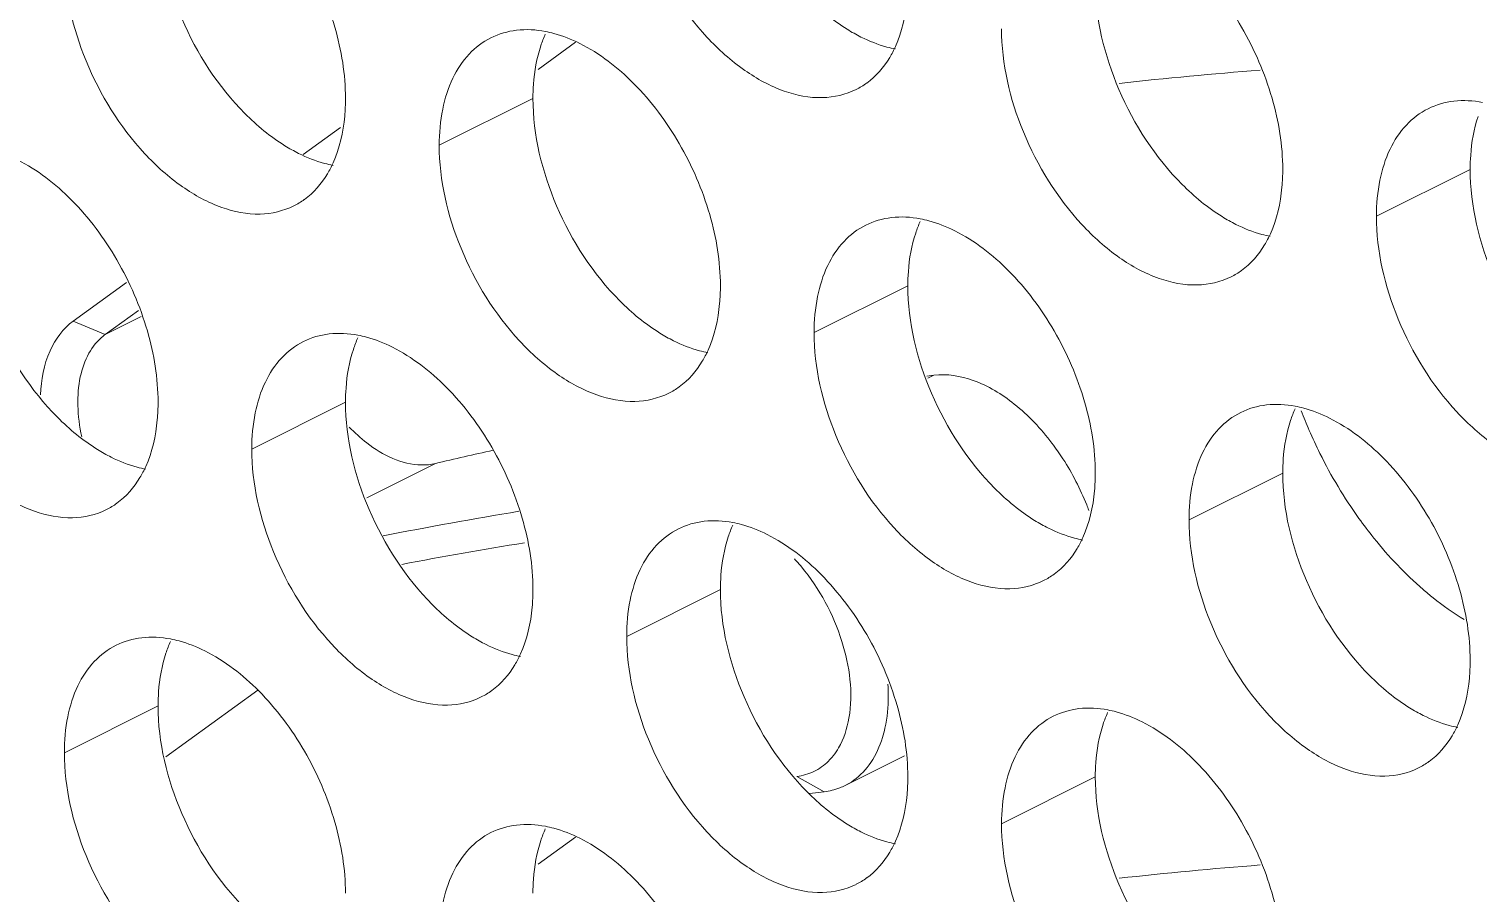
# Model space of a CAD drawing. Header units: millimetres. Extents: x 0 to 2524, y 0 to 1785.
# Drawn here: x 1845.67 to 1854.42, y 847.74 to 852.95 of the extents above; entities that cross this region are included whole.
import ezdxf

# ---------------------------------------------------------------- set-up
doc = ezdxf.new("R2010")
doc.units = ezdxf.units.MM
doc.header["$LTSCALE"] = 0.1
doc.layers.add('标注', color=251, linetype='Continuous', lineweight=9)

msp = doc.modelspace()

# ---------------------------------------------------------------- linework, layer by layer
at = {"layer": '标注'}
for p, q in [((1848.9686, 852.8736), (1848.7426, 852.7098)), ((1848.7117, 852.5349), (1848.146, 852.252)), ((1847.3245, 852.1958), (1847.5492, 852.3587)), ((1854.3685, 852.1064), (1853.8028, 851.8236)), ((1845.9371, 851.1904), (1846.2588, 851.4235)), ((1850.9744, 851.4035), (1850.4087, 851.1207)), ((1846.1303, 851.1089), (1846.3312, 851.2546)), ((1845.9371, 851.1904), (1846.1303, 851.1089)), ((1846.1303, 851.1089), (1846.3471, 851.2174)), ((1851.0885, 850.8583), (1851.1307, 850.8634)), ((1851.0941, 850.845), (1851.1307, 850.8634)), ((1847.5803, 850.7005), (1847.0146, 850.4177)), ((1847.7082, 850.1228), (1848.1229, 850.3301)), ((1853.2372, 850.2721), (1852.6715, 849.9893)), ((1849.843, 849.5692), (1849.2774, 849.2863)), ((1847.0508, 848.9611), (1846.4952, 848.5584)), ((1846.4489, 848.8662), (1845.8832, 848.5834)), ((1850.5963, 848.3861), (1850.9552, 848.5655)), ((1850.3043, 848.4408), (1850.4686, 848.3482)), ((1852.1058, 848.4378), (1851.5401, 848.155)), ((1850.3814, 848.3375), (1850.4686, 848.3482)), ((1848.9686, 848.0736), (1848.7426, 847.9098))]:
    msp.add_line(p, q, dxfattribs=at)
for centre, radius, start, end in [((1849.4562, 852.6238), 0.734, 155.87957, 161.78032), ((1855.2131, 825.684), 27.1042, 94.47047, 96.27846), ((1850.4601, 852.9944), 0.4532, 296.52559, 305.90341), ((1847.066, 852.2914), 0.4532, 296.52559, 305.90341), ((1851.7189, 851.4924), 0.734, 155.87957, 161.78032), ((1852.7228, 851.863), 0.4532, 296.52559, 305.90341), ((1846.3124, 850.8578), 0.3102, 125.93748, 128.83937), ((1848.3248, 850.7895), 0.734, 155.87957, 161.78032), ((1849.3287, 851.16), 0.4532, 296.52559, 305.90341), ((1853.9817, 850.3611), 0.734, 155.87957, 161.78032), ((1856.0534, 851.6858), 2.8974, 200.98376, 203.50553), ((1854.2073, 824.6263), 26.4141, 102.54245, 103.31741), ((1850.5457, 849.4788), 1.6236, 21.72623, 32.78327), ((1845.9346, 850.4571), 0.4532, 296.52559, 305.90341), ((1853.029, 823.3769), 27.0254, 99.37347, 101.14171), ((1850.5709, 849.4888), 1.5965, 20.47854, 21.72497), ((1850.5876, 849.6581), 0.734, 155.87957, 161.78032), ((1852.9718, 823.1649), 27.0323, 99.17529, 100.76862), ((1849.4261, 848.9546), 1.1774, 39.63411, 42.84446), ((1851.5915, 850.0287), 0.4532, 296.52559, 305.90341), ((1847.1934, 848.9552), 0.734, 155.87957, 161.78032), ((1849.7447, 848.9264), 1.1116, 359.91611, 3.72336), ((1848.1974, 849.3257), 0.4532, 296.52559, 305.90341), ((1852.8503, 848.5267), 0.734, 155.87957, 161.78032), ((1850.2408, 848.7887), 0.3607, 314.70551, 321.77347), ((1853.8542, 848.8973), 0.4532, 296.52559, 305.90341), ((1850.428, 848.7227), 0.3763, 291.06756, 296.55928), ((1850.4269, 848.7246), 0.3786, 296.59018, 305.71684), ((1849.4562, 847.8238), 0.734, 155.87957, 161.78032), ((1855.2131, 820.884), 27.1042, 94.47047, 96.27846), ((1850.4601, 848.1944), 0.4532, 296.52559, 305.90341)]:
    msp.add_arc(centre, radius, start, end, dxfattribs=at)
for points, knots in [([(1850.6625, 852.5888), (1850.5999, 852.5576), (1850.45, 852.5236), (1850.2122, 852.5714), (1849.9738, 852.702), (1849.666, 852.9796), (1849.38, 853.4423), (1849.2774, 853.8747), (1849.2774, 854.0863)], [0, 0, 0, 0, 0.090718, 0.191742, 0.308104, 0.439279, 0.725532, 1, 1, 1, 1]), ([(1846.7318, 853.9984), (1846.8524, 853.938), (1847.083, 853.7577), (1847.3492, 853.3996), (1847.5303, 852.9809), (1847.5803, 852.6798), (1847.5803, 852.5349)], [0, 0, 0, 0, 0.229676, 0.488215, 0.753207, 1, 1, 1, 1]), ([(1846.9727, 852.4442), (1846.8112, 852.607), (1846.5602, 852.9941), (1846.4489, 853.4447), (1846.4489, 853.6662)], [0, 0, 0, 0, 0.508684, 1, 1, 1, 1]), ([(1852.3886, 853.5699), (1852.5093, 853.5096), (1852.7398, 853.3293), (1853.006, 852.9712), (1853.1871, 852.5525), (1853.2372, 852.2514), (1853.2372, 852.1064)], [0, 0, 0, 0, 0.229676, 0.488215, 0.753207, 1, 1, 1, 1]), ([(1847.2684, 851.8859), (1847.2058, 851.8547), (1847.0559, 851.8207), (1846.8181, 851.8685), (1846.5797, 851.9991), (1846.2719, 852.2766), (1845.9859, 852.7393), (1845.8832, 853.1717), (1845.8832, 853.3834)], [0, 0, 0, 0, 0.090718, 0.191742, 0.308104, 0.439279, 0.725532, 1, 1, 1, 1]), ([(1850.9744, 853.2378), (1850.9744, 853.2022), (1850.9687, 853.0699), (1850.9395, 852.9373), (1850.8998, 852.8489)], [0, 0, 0, 0, 0.268874, 1, 1, 1, 1]), ([(1852.6296, 852.0158), (1852.468, 852.1786), (1852.217, 852.5657), (1852.1058, 853.0163), (1852.1058, 853.2378)], [0, 0, 0, 0, 0.508684, 1, 1, 1, 1]), ([(1850.6916, 852.9057), (1850.6632, 852.9199), (1850.5452, 852.9864), (1850.4397, 853.0737), (1850.3669, 853.1471)], [0, 0, 0, 0, 0.235002, 1, 1, 1, 1]), ([(1848.4579, 852.901), (1848.5062, 852.9251), (1848.6163, 852.9569), (1848.73, 852.95), (1848.7868, 852.9392)], [0, 0, 0, 0, 0.482538, 1, 1, 1, 1]), ([(1848.7868, 852.9392), (1848.804, 852.9359), (1848.8756, 852.9193), (1848.9445, 852.892), (1848.9945, 852.867)], [0, 0, 0, 0, 0.238696, 1, 1, 1, 1]), ([(1852.9253, 851.4575), (1852.8627, 851.4262), (1852.7127, 851.3922), (1852.4749, 851.44), (1852.2365, 851.5706), (1851.9287, 851.8482), (1851.6427, 852.3109), (1851.5401, 852.7433), (1851.5401, 852.955)], [0, 0, 0, 0, 0.090718, 0.191742, 0.308104, 0.439279, 0.725532, 1, 1, 1, 1]), ([(1848.146, 852.252), (1848.146, 852.3249), (1848.158, 852.4638), (1848.217, 852.654), (1848.3164, 852.8062), (1848.409, 852.8766), (1848.4579, 852.901)], [0, 0, 0, 0, 0.289235, 0.54966, 0.782932, 1, 1, 1, 1]), ([(1848.7117, 852.5349), (1848.7117, 852.5633), (1848.7154, 852.6707), (1848.7342, 852.7781), (1848.759, 852.8533)], [0, 0, 0, 0, 0.264225, 1, 1, 1, 1]), ([(1848.9945, 852.867), (1849.1152, 852.8067), (1849.3457, 852.6263), (1849.6119, 852.2682), (1849.793, 851.8495), (1849.843, 851.5484), (1849.843, 851.4035)], [0, 0, 0, 0, 0.229676, 0.488215, 0.753207, 1, 1, 1, 1]), ([(1850.8993, 852.8335), (1850.8821, 852.8368), (1850.8105, 852.8534), (1850.7416, 852.8807), (1850.6916, 852.9057)], [0, 0, 0, 0, 0.238696, 1, 1, 1, 1]), ([(1850.8998, 852.8489), (1850.8895, 852.826), (1850.8462, 852.7421), (1850.7821, 852.6679), (1850.7259, 852.6272)], [0, 0, 0, 0, 0.265525, 1, 1, 1, 1]), ([(1847.5803, 852.5349), (1847.5803, 852.4992), (1847.5746, 852.367), (1847.5454, 852.2344), (1847.5057, 852.146)], [0, 0, 0, 0, 0.268874, 1, 1, 1, 1]), ([(1849.2355, 851.3128), (1849.0739, 851.4756), (1848.8229, 851.8628), (1848.7117, 852.3134), (1848.7117, 852.5349)], [0, 0, 0, 0, 0.508684, 1, 1, 1, 1]), ([(1854.1147, 852.4726), (1854.1631, 852.4967), (1854.2731, 852.5284), (1854.3868, 852.5216), (1854.4437, 852.5107)], [0, 0, 0, 0, 0.482538, 1, 1, 1, 1]), ([(1847.2975, 852.2027), (1847.269, 852.217), (1847.1511, 852.2835), (1847.0456, 852.3708), (1846.9727, 852.4442)], [0, 0, 0, 0, 0.235002, 1, 1, 1, 1]), ([(1853.8028, 851.8236), (1853.8028, 851.8964), (1853.8149, 852.0354), (1853.8739, 852.2256), (1853.9733, 852.3778), (1854.0658, 852.4482), (1854.1147, 852.4726)], [0, 0, 0, 0, 0.289235, 0.54966, 0.782932, 1, 1, 1, 1]), ([(1854.3685, 852.1064), (1854.3685, 852.1349), (1854.3722, 852.2423), (1854.391, 852.3497), (1854.4159, 852.4249)], [0, 0, 0, 0, 0.264225, 1, 1, 1, 1]), ([(1849.5311, 850.7545), (1849.4685, 850.7233), (1849.3186, 850.6893), (1849.0808, 850.7371), (1848.8424, 850.8677), (1848.5346, 851.1453), (1848.2486, 851.608), (1848.146, 852.0404), (1848.146, 852.252)], [0, 0, 0, 0, 0.090718, 0.191742, 0.308104, 0.439279, 0.725532, 1, 1, 1, 1]), ([(1845.6004, 852.164), (1845.7211, 852.1037), (1845.9516, 851.9234), (1846.2178, 851.5653), (1846.3989, 851.1466), (1846.4489, 850.8455), (1846.4489, 850.7005)], [0, 0, 0, 0, 0.229676, 0.488215, 0.753207, 1, 1, 1, 1]), ([(1847.5052, 852.1306), (1847.4879, 852.1339), (1847.4164, 852.1505), (1847.3475, 852.1777), (1847.2975, 852.2027)], [0, 0, 0, 0, 0.238696, 1, 1, 1, 1]), ([(1847.5057, 852.146), (1847.4954, 852.1231), (1847.4521, 852.0391), (1847.388, 851.965), (1847.3318, 851.9243)], [0, 0, 0, 0, 0.265525, 1, 1, 1, 1]), ([(1853.2372, 852.1064), (1853.2372, 852.0708), (1853.2315, 851.9386), (1853.2022, 851.8059), (1853.1625, 851.7176)], [0, 0, 0, 0, 0.268874, 1, 1, 1, 1]), ([(1854.8923, 850.8844), (1854.7308, 851.0472), (1854.4798, 851.4343), (1854.3685, 851.8849), (1854.3685, 852.1064)], [0, 0, 0, 0, 0.508684, 1, 1, 1, 1]), ([(1852.9543, 851.7743), (1852.9259, 851.7885), (1852.808, 851.855), (1852.7025, 851.9424), (1852.6296, 852.0158)], [0, 0, 0, 0, 0.235002, 1, 1, 1, 1]), ([(1845.8414, 850.6099), (1845.6798, 850.7727), (1845.4288, 851.1598), (1845.3176, 851.6104), (1845.3176, 851.8319)], [0, 0, 0, 0, 0.508684, 1, 1, 1, 1]), ([(1850.7206, 851.7696), (1850.769, 851.7937), (1850.879, 851.8255), (1850.9927, 851.8187), (1851.0496, 851.8078)], [0, 0, 0, 0, 0.482538, 1, 1, 1, 1]), ([(1851.0496, 851.8078), (1851.0668, 851.8045), (1851.1384, 851.7879), (1851.2073, 851.7606), (1851.2573, 851.7356)], [0, 0, 0, 0, 0.238696, 1, 1, 1, 1]), ([(1855.188, 850.3261), (1855.1254, 850.2949), (1854.9755, 850.2609), (1854.7377, 850.3087), (1854.4993, 850.4393), (1854.1915, 850.7168), (1853.9054, 851.1795), (1853.8028, 851.6119), (1853.8028, 851.8236)], [0, 0, 0, 0, 0.090718, 0.191742, 0.308104, 0.439279, 0.725532, 1, 1, 1, 1]), ([(1850.4087, 851.1207), (1850.4087, 851.1935), (1850.4207, 851.3324), (1850.4798, 851.5226), (1850.5791, 851.6748), (1850.6717, 851.7452), (1850.7206, 851.7696)], [0, 0, 0, 0, 0.289235, 0.54966, 0.782932, 1, 1, 1, 1]), ([(1850.9744, 851.4035), (1850.9744, 851.4319), (1850.9781, 851.5394), (1850.9969, 851.6468), (1851.0218, 851.7219)], [0, 0, 0, 0, 0.264225, 1, 1, 1, 1]), ([(1851.2573, 851.7356), (1851.3779, 851.6753), (1851.6084, 851.4949), (1851.8746, 851.1369), (1852.0558, 850.7181), (1852.1058, 850.4171), (1852.1058, 850.2721)], [0, 0, 0, 0, 0.229676, 0.488215, 0.753207, 1, 1, 1, 1]), ([(1853.162, 851.7021), (1853.1448, 851.7054), (1853.0732, 851.722), (1853.0043, 851.7493), (1852.9543, 851.7743)], [0, 0, 0, 0, 0.238696, 1, 1, 1, 1]), ([(1853.1625, 851.7176), (1853.1523, 851.6947), (1853.109, 851.6107), (1853.0449, 851.5366), (1852.9886, 851.4959)], [0, 0, 0, 0, 0.265525, 1, 1, 1, 1]), ([(1846.137, 850.0516), (1846.0744, 850.0203), (1845.9245, 849.9864), (1845.6867, 850.0341), (1845.4483, 850.1648), (1845.1405, 850.4423), (1844.8545, 850.905), (1844.7519, 851.3374), (1844.7519, 851.5491)], [0, 0, 0, 0, 0.090718, 0.191742, 0.308104, 0.439279, 0.725532, 1, 1, 1, 1]), ([(1849.843, 851.4035), (1849.843, 851.3679), (1849.8374, 851.2356), (1849.8081, 851.103), (1849.7684, 851.0146)], [0, 0, 0, 0, 0.268874, 1, 1, 1, 1]), ([(1851.4982, 850.1815), (1851.3367, 850.3442), (1851.0857, 850.7314), (1850.9744, 851.182), (1850.9744, 851.4035)], [0, 0, 0, 0, 0.508684, 1, 1, 1, 1]), ([(1849.5602, 851.0714), (1849.5318, 851.0856), (1849.4139, 851.1521), (1849.3084, 851.2394), (1849.2355, 851.3128)], [0, 0, 0, 0, 0.235002, 1, 1, 1, 1]), ([(1845.7392, 850.7444), (1845.7431, 850.8351), (1845.7725, 851.0032), (1845.8756, 851.1457), (1845.9371, 851.1904)], [0, 0, 0, 0, 0.544183, 1, 1, 1, 1]), ([(1845.9883, 850.4913), (1845.9748, 850.5536), (1845.9588, 850.6747), (1845.9714, 850.8477), (1846.0215, 850.9945), (1846.0828, 851.0713), (1846.1178, 851.0994)], [0, 0, 0, 0, 0.294105, 0.559635, 0.793126, 1, 1, 1, 1]), ([(1847.3265, 851.0667), (1847.3748, 851.0908), (1847.4849, 851.1225), (1847.5986, 851.1157), (1847.6555, 851.1049)], [0, 0, 0, 0, 0.482538, 1, 1, 1, 1]), ([(1847.6555, 851.1049), (1847.6727, 851.1016), (1847.7442, 851.0849), (1847.8131, 851.0577), (1847.8631, 851.0327)], [0, 0, 0, 0, 0.238696, 1, 1, 1, 1]), ([(1851.7939, 849.6231), (1851.7313, 849.5919), (1851.5814, 849.5579), (1851.3436, 849.6057), (1851.1051, 849.7363), (1850.7974, 850.0139), (1850.5113, 850.4766), (1850.4087, 850.909), (1850.4087, 851.1207)], [0, 0, 0, 0, 0.090718, 0.191742, 0.308104, 0.439279, 0.725532, 1, 1, 1, 1]), ([(1847.0146, 850.4177), (1847.0146, 850.4906), (1847.0266, 850.6295), (1847.0857, 850.8197), (1847.185, 850.9719), (1847.2776, 851.0423), (1847.3265, 851.0667)], [0, 0, 0, 0, 0.289235, 0.54966, 0.782932, 1, 1, 1, 1]), ([(1847.5803, 850.7005), (1847.5803, 850.729), (1847.584, 850.8364), (1847.6028, 850.9438), (1847.6276, 851.019)], [0, 0, 0, 0, 0.264225, 1, 1, 1, 1]), ([(1847.8631, 851.0327), (1847.9838, 850.9724), (1848.2143, 850.792), (1848.4805, 850.4339), (1848.6617, 850.0152), (1848.7117, 849.7141), (1848.7117, 849.5692)], [0, 0, 0, 0, 0.229676, 0.488215, 0.753207, 1, 1, 1, 1]), ([(1849.7679, 850.9992), (1849.7507, 851.0025), (1849.6791, 851.0191), (1849.6102, 851.0464), (1849.5602, 851.0714)], [0, 0, 0, 0, 0.238696, 1, 1, 1, 1]), ([(1849.7684, 851.0146), (1849.7581, 850.9917), (1849.7149, 850.9077), (1849.6507, 850.8336), (1849.5945, 850.7929)], [0, 0, 0, 0, 0.265525, 1, 1, 1, 1]), ([(1851.617, 850.6892), (1851.5424, 850.7487), (1851.3906, 850.8425), (1851.2102, 850.8729), (1851.1307, 850.8634)], [0, 0, 0, 0, 0.543816, 1, 1, 1, 1]), ([(1846.4489, 850.7005), (1846.4489, 850.6649), (1846.4432, 850.5327), (1846.414, 850.4), (1846.3743, 850.3117)], [0, 0, 0, 0, 0.268874, 1, 1, 1, 1]), ([(1848.1041, 849.4785), (1847.9425, 849.6413), (1847.6915, 850.0285), (1847.5803, 850.479), (1847.5803, 850.7005)], [0, 0, 0, 0, 0.508684, 1, 1, 1, 1]), ([(1851.9107, 850.3579), (1851.8898, 850.3903), (1851.8052, 850.5116), (1851.7025, 850.621), (1851.617, 850.6892)], [0, 0, 0, 0, 0.260696, 1, 1, 1, 1]), ([(1852.9834, 850.6383), (1853.0317, 850.6624), (1853.1418, 850.6941), (1853.2554, 850.6873), (1853.3123, 850.6764)], [0, 0, 0, 0, 0.482538, 1, 1, 1, 1]), ([(1853.3123, 850.6764), (1853.3295, 850.6731), (1853.4011, 850.6565), (1853.47, 850.6292), (1853.52, 850.6042)], [0, 0, 0, 0, 0.238696, 1, 1, 1, 1]), ([(1846.1661, 850.3684), (1846.1377, 850.3826), (1846.0197, 850.4491), (1845.9143, 850.5365), (1845.8414, 850.6099)], [0, 0, 0, 0, 0.235002, 1, 1, 1, 1]), ([(1852.6715, 849.9893), (1852.6715, 850.0621), (1852.6835, 850.2011), (1852.7425, 850.3912), (1852.8419, 850.5435), (1852.9345, 850.6139), (1852.9834, 850.6383)], [0, 0, 0, 0, 0.289235, 0.54966, 0.782932, 1, 1, 1, 1]), ([(1853.2372, 850.2721), (1853.2372, 850.3005), (1853.2409, 850.408), (1853.2597, 850.5154), (1853.2845, 850.5905)], [0, 0, 0, 0, 0.264225, 1, 1, 1, 1]), ([(1853.52, 850.6042), (1853.6406, 850.5439), (1853.8712, 850.3636), (1854.1374, 850.0055), (1854.3185, 849.5868), (1854.3685, 849.2857), (1854.3685, 849.1408)], [0, 0, 0, 0, 0.229676, 0.488215, 0.753207, 1, 1, 1, 1]), ([(1847.6026, 850.5503), (1847.6357, 850.5159), (1847.7574, 850.4044), (1847.9204, 850.3233), (1848.039, 850.3213)], [0, 0, 0, 0, 0.286757, 1, 1, 1, 1]), ([(1853.3964, 850.5302), (1853.4168, 850.4833), (1853.5029, 850.2987), (1853.6082, 850.123), (1853.697, 849.999)], [0, 0, 0, 0, 0.251276, 1, 1, 1, 1]), ([(1848.3998, 848.9202), (1848.3372, 848.889), (1848.1872, 848.855), (1847.9495, 848.9028), (1847.711, 849.0334), (1847.4032, 849.311), (1847.1172, 849.7736), (1847.0146, 850.2061), (1847.0146, 850.4177)], [0, 0, 0, 0, 0.090718, 0.191742, 0.308104, 0.439279, 0.725532, 1, 1, 1, 1]), ([(1846.3738, 850.2962), (1846.3566, 850.2995), (1846.285, 850.3162), (1846.2161, 850.3434), (1846.1661, 850.3684)], [0, 0, 0, 0, 0.238696, 1, 1, 1, 1]), ([(1846.3743, 850.3117), (1846.364, 850.2888), (1846.3208, 850.2048), (1846.2566, 850.1307), (1846.2004, 850.09)], [0, 0, 0, 0, 0.265525, 1, 1, 1, 1]), ([(1852.1058, 850.2721), (1852.1058, 850.2365), (1852.1001, 850.1042), (1852.0709, 849.9716), (1852.0312, 849.8833)], [0, 0, 0, 0, 0.268874, 1, 1, 1, 1]), ([(1853.761, 849.0501), (1853.5994, 849.2129), (1853.3484, 849.6), (1853.2372, 850.0506), (1853.2372, 850.2721)], [0, 0, 0, 0, 0.508684, 1, 1, 1, 1]), ([(1851.8229, 849.94), (1851.7945, 849.9542), (1851.6766, 850.0207), (1851.5711, 850.108), (1851.4982, 850.1815)], [0, 0, 0, 0, 0.235002, 1, 1, 1, 1]), ([(1849.5893, 849.9353), (1849.6376, 849.9594), (1849.7477, 849.9912), (1849.8613, 849.9844), (1849.9182, 849.9735)], [0, 0, 0, 0, 0.482538, 1, 1, 1, 1]), ([(1849.9182, 849.9735), (1849.9354, 849.9702), (1850.007, 849.9536), (1850.0759, 849.9263), (1850.1259, 849.9013)], [0, 0, 0, 0, 0.238696, 1, 1, 1, 1]), ([(1854.0566, 848.4918), (1853.994, 848.4605), (1853.8441, 848.4266), (1853.6063, 848.4743), (1853.3679, 848.605), (1853.0601, 848.8825), (1852.7741, 849.3452), (1852.6715, 849.7776), (1852.6715, 849.9893)], [0, 0, 0, 0, 0.090718, 0.191742, 0.308104, 0.439279, 0.725532, 1, 1, 1, 1]), ([(1853.697, 849.999), (1853.726, 849.9585), (1853.8426, 849.8047), (1853.9761, 849.6634), (1854.0843, 849.5697)], [0, 0, 0, 0, 0.258123, 1, 1, 1, 1]), ([(1849.2774, 849.2863), (1849.2774, 849.3592), (1849.2894, 849.4981), (1849.3484, 849.6883), (1849.4478, 849.8405), (1849.5403, 849.9109), (1849.5893, 849.9353)], [0, 0, 0, 0, 0.289235, 0.54966, 0.782932, 1, 1, 1, 1]), ([(1849.843, 849.5692), (1849.843, 849.5976), (1849.8467, 849.705), (1849.8655, 849.8125), (1849.8904, 849.8876)], [0, 0, 0, 0, 0.264225, 1, 1, 1, 1]), ([(1850.1259, 849.9013), (1850.2465, 849.841), (1850.4771, 849.6606), (1850.7433, 849.3026), (1850.9244, 848.8838), (1850.9744, 848.5827), (1850.9744, 848.4378)], [0, 0, 0, 0, 0.229676, 0.488215, 0.753207, 1, 1, 1, 1]), ([(1852.0306, 849.8678), (1852.0134, 849.8711), (1851.9419, 849.8877), (1851.8729, 849.915), (1851.8229, 849.94)], [0, 0, 0, 0, 0.238696, 1, 1, 1, 1]), ([(1852.0312, 849.8833), (1852.0209, 849.8604), (1851.9776, 849.7764), (1851.9135, 849.7022), (1851.8573, 849.6615)], [0, 0, 0, 0, 0.265525, 1, 1, 1, 1]), ([(1850.619, 848.7932), (1850.6453, 848.9456), (1850.5996, 849.2816), (1850.4417, 849.5742), (1850.3328, 849.7056)], [0, 0, 0, 0, 0.475359, 1, 1, 1, 1]), ([(1848.7117, 849.5692), (1848.7117, 849.5336), (1848.706, 849.4013), (1848.6768, 849.2687), (1848.6371, 849.1803)], [0, 0, 0, 0, 0.268874, 1, 1, 1, 1]), ([(1850.3669, 848.3471), (1850.2053, 848.5099), (1849.9543, 848.8971), (1849.843, 849.3477), (1849.843, 849.5692)], [0, 0, 0, 0, 0.508684, 1, 1, 1, 1]), ([(1854.0843, 849.5697), (1854.1043, 849.5524), (1854.1829, 849.4869), (1854.2666, 849.4273), (1854.3314, 849.3876)], [0, 0, 0, 0, 0.257666, 1, 1, 1, 1]), ([(1848.4288, 849.2371), (1848.4004, 849.2513), (1848.2825, 849.3178), (1848.177, 849.4051), (1848.1041, 849.4785)], [0, 0, 0, 0, 0.235002, 1, 1, 1, 1]), ([(1846.1952, 849.2324), (1846.2435, 849.2565), (1846.3535, 849.2882), (1846.4672, 849.2814), (1846.5241, 849.2705)], [0, 0, 0, 0, 0.482538, 1, 1, 1, 1]), ([(1846.5241, 849.2705), (1846.5413, 849.2672), (1846.6129, 849.2506), (1846.6818, 849.2234), (1846.7318, 849.1984)], [0, 0, 0, 0, 0.238696, 1, 1, 1, 1]), ([(1850.6625, 847.7888), (1850.5999, 847.7576), (1850.45, 847.7236), (1850.2122, 847.7714), (1849.9738, 847.902), (1849.666, 848.1796), (1849.38, 848.6423), (1849.2774, 849.0747), (1849.2774, 849.2863)], [0, 0, 0, 0, 0.090718, 0.191742, 0.308104, 0.439279, 0.725532, 1, 1, 1, 1]), ([(1845.8832, 848.5834), (1845.8832, 848.6562), (1845.8953, 848.7952), (1845.9543, 848.9854), (1846.0537, 849.1376), (1846.1462, 849.208), (1846.1952, 849.2324)], [0, 0, 0, 0, 0.289235, 0.54966, 0.782932, 1, 1, 1, 1]), ([(1846.4489, 848.8662), (1846.4489, 848.8947), (1846.4526, 849.0021), (1846.4714, 849.1095), (1846.4963, 849.1846)], [0, 0, 0, 0, 0.264225, 1, 1, 1, 1]), ([(1846.7318, 849.1984), (1846.8524, 849.138), (1847.083, 848.9577), (1847.3492, 848.5996), (1847.5303, 848.1809), (1847.5803, 847.8798), (1847.5803, 847.7349)], [0, 0, 0, 0, 0.229676, 0.488215, 0.753207, 1, 1, 1, 1]), ([(1848.6365, 849.1649), (1848.6193, 849.1682), (1848.5477, 849.1848), (1848.4788, 849.2121), (1848.4288, 849.2371)], [0, 0, 0, 0, 0.238696, 1, 1, 1, 1]), ([(1848.6371, 849.1803), (1848.6268, 849.1574), (1848.5835, 849.0734), (1848.5194, 848.9993), (1848.4631, 848.9586)], [0, 0, 0, 0, 0.265525, 1, 1, 1, 1]), ([(1854.3685, 849.1408), (1854.3685, 849.1051), (1854.3628, 848.9729), (1854.3336, 848.8402), (1854.2939, 848.7519)], [0, 0, 0, 0, 0.268874, 1, 1, 1, 1]), ([(1854.0857, 848.8086), (1854.0573, 848.8228), (1853.9393, 848.8893), (1853.8338, 848.9767), (1853.761, 849.0501)], [0, 0, 0, 0, 0.235002, 1, 1, 1, 1]), ([(1850.8211, 848.6749), (1850.8269, 848.6939), (1850.8483, 848.7756), (1850.8561, 848.8604), (1850.8562, 848.9248)], [0, 0, 0, 0, 0.236288, 1, 1, 1, 1]), ([(1846.9727, 847.6442), (1846.8112, 847.807), (1846.5602, 848.1941), (1846.4489, 848.6447), (1846.4489, 848.8662)], [0, 0, 0, 0, 0.508684, 1, 1, 1, 1]), ([(1851.852, 848.804), (1851.9003, 848.8281), (1852.0104, 848.8598), (1852.1241, 848.853), (1852.1809, 848.8421)], [0, 0, 0, 0, 0.482538, 1, 1, 1, 1]), ([(1852.1809, 848.8421), (1852.1982, 848.8388), (1852.2697, 848.8222), (1852.3386, 848.7949), (1852.3886, 848.7699)], [0, 0, 0, 0, 0.238696, 1, 1, 1, 1]), ([(1854.2934, 848.7364), (1854.2762, 848.7397), (1854.2046, 848.7564), (1854.1357, 848.7836), (1854.0857, 848.8086)], [0, 0, 0, 0, 0.238696, 1, 1, 1, 1]), ([(1850.5242, 848.5655), (1850.5361, 848.5806), (1850.5824, 848.6494), (1850.6081, 848.7306), (1850.619, 848.7932)], [0, 0, 0, 0, 0.2323, 1, 1, 1, 1]), ([(1851.5401, 848.155), (1851.5401, 848.2278), (1851.5521, 848.3667), (1851.6111, 848.5569), (1851.7105, 848.7091), (1851.8031, 848.7795), (1851.852, 848.804)], [0, 0, 0, 0, 0.289235, 0.54966, 0.782932, 1, 1, 1, 1]), ([(1852.1058, 848.4378), (1852.1058, 848.4662), (1852.1095, 848.5737), (1852.1283, 848.6811), (1852.1531, 848.7562)], [0, 0, 0, 0, 0.264225, 1, 1, 1, 1]), ([(1852.3886, 848.7699), (1852.5093, 848.7096), (1852.7398, 848.5293), (1853.006, 848.1712), (1853.1871, 847.7525), (1853.2372, 847.4514), (1853.2372, 847.3064)], [0, 0, 0, 0, 0.229676, 0.488215, 0.753207, 1, 1, 1, 1]), ([(1854.2939, 848.7519), (1854.2836, 848.729), (1854.2404, 848.645), (1854.1762, 848.5709), (1854.12, 848.5302)], [0, 0, 0, 0, 0.265525, 1, 1, 1, 1]), ([(1850.6479, 848.4172), (1850.6883, 848.4463), (1850.7616, 848.5249), (1850.8048, 848.6222), (1850.8211, 848.6749)], [0, 0, 0, 0, 0.474781, 1, 1, 1, 1]), ([(1847.2684, 847.0859), (1847.2058, 847.0547), (1847.0559, 847.0207), (1846.8181, 847.0685), (1846.5797, 847.1991), (1846.2719, 847.4766), (1845.9859, 847.9393), (1845.8832, 848.3717), (1845.8832, 848.5834)], [0, 0, 0, 0, 0.090718, 0.191742, 0.308104, 0.439279, 0.725532, 1, 1, 1, 1]), ([(1850.3043, 848.4408), (1850.3398, 848.445), (1850.41, 848.4648), (1850.4692, 848.5073), (1850.4946, 848.5323)], [0, 0, 0, 0, 0.500779, 1, 1, 1, 1]), ([(1850.9744, 848.4378), (1850.9744, 848.4022), (1850.9687, 848.2699), (1850.9395, 848.1373), (1850.8998, 848.0489)], [0, 0, 0, 0, 0.268874, 1, 1, 1, 1]), ([(1852.6296, 847.2158), (1852.468, 847.3786), (1852.217, 847.7657), (1852.1058, 848.2163), (1852.1058, 848.4378)], [0, 0, 0, 0, 0.508684, 1, 1, 1, 1]), ([(1850.6916, 848.1057), (1850.6632, 848.1199), (1850.5452, 848.1864), (1850.4397, 848.2737), (1850.3669, 848.3471)], [0, 0, 0, 0, 0.235002, 1, 1, 1, 1]), ([(1848.4579, 848.101), (1848.5062, 848.1251), (1848.6163, 848.1569), (1848.73, 848.15), (1848.7868, 848.1392)], [0, 0, 0, 0, 0.482538, 1, 1, 1, 1]), ([(1848.7868, 848.1392), (1848.804, 848.1359), (1848.8756, 848.1193), (1848.9445, 848.092), (1848.9945, 848.067)], [0, 0, 0, 0, 0.238696, 1, 1, 1, 1]), ([(1850.8993, 848.0335), (1850.8821, 848.0368), (1850.8105, 848.0534), (1850.7416, 848.0807), (1850.6916, 848.1057)], [0, 0, 0, 0, 0.238696, 1, 1, 1, 1]), ([(1852.9253, 846.6575), (1852.8627, 846.6262), (1852.7127, 846.5922), (1852.4749, 846.64), (1852.2365, 846.7706), (1851.9287, 847.0482), (1851.6427, 847.5109), (1851.5401, 847.9433), (1851.5401, 848.155)], [0, 0, 0, 0, 0.090718, 0.191742, 0.308104, 0.439279, 0.725532, 1, 1, 1, 1]), ([(1848.146, 847.452), (1848.146, 847.5249), (1848.158, 847.6638), (1848.217, 847.854), (1848.3164, 848.0062), (1848.409, 848.0766), (1848.4579, 848.101)], [0, 0, 0, 0, 0.289235, 0.54966, 0.782932, 1, 1, 1, 1]), ([(1848.7117, 847.7349), (1848.7117, 847.7633), (1848.7154, 847.8707), (1848.7342, 847.9781), (1848.759, 848.0533)], [0, 0, 0, 0, 0.264225, 1, 1, 1, 1]), ([(1848.9945, 848.067), (1849.1152, 848.0067), (1849.3457, 847.8263), (1849.6119, 847.4682), (1849.793, 847.0495), (1849.843, 846.7484), (1849.843, 846.6035)], [0, 0, 0, 0, 0.229676, 0.488215, 0.753207, 1, 1, 1, 1]), ([(1850.8998, 848.0489), (1850.8895, 848.026), (1850.8462, 847.9421), (1850.7821, 847.8679), (1850.7259, 847.8272)], [0, 0, 0, 0, 0.265525, 1, 1, 1, 1])]:
    msp.add_open_spline(points, degree=3, knots=knots, dxfattribs=at)
for points in [[(1848.039, 850.3213), (1848.0671, 850.3208), (1848.0956, 850.3236), (1848.1229, 850.3301)], [(1850.4686, 848.3482), (1850.5009, 848.352), (1850.533, 848.3598), (1850.5633, 848.3715)]]:
    msp.add_open_spline(points, degree=3, dxfattribs=at)

doc.saveas('drawing.dxf')
